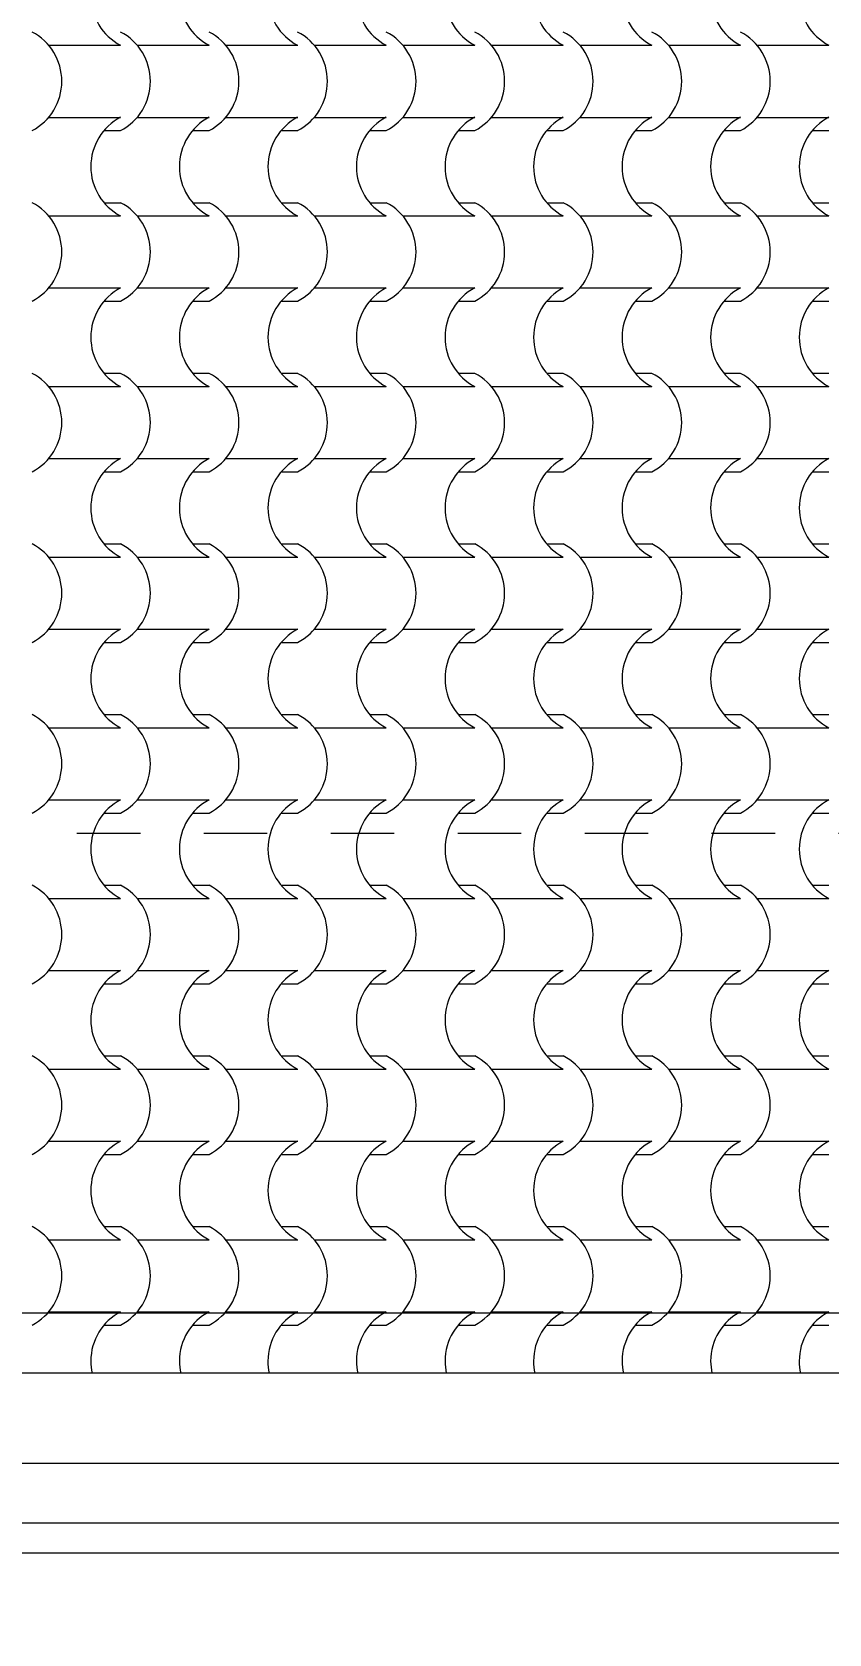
# Model space of a CAD drawing. Header units: metres. Extents: x -41 to 412, y -15 to 25.
# Drawn here: x 140.49 to 141.819, y 6.622 to 9.293 of the extents above; entities that cross this region are included whole.
import ezdxf

# ---------------------------------------------------------------- set-up
doc = ezdxf.new("R2010")
doc.units = ezdxf.units.M
doc.header["$MEASUREMENT"] = 0
doc.linetypes.add('Dashed', pattern=[0.211667, 0.105833, -0.105833])
for name, color, linetype in [('2D Drafting - General', 7, 'Continuous'), ('Dimensioning - General', 7, 'Continuous'), ('Interior - Furniture', 7, 'Continuous'), ('Shell - Roof', 7, 'Continuous')]:
    doc.layers.add(name, color=color, linetype=linetype)
doc.styles.add('GENERATED_STYLE_2', font='arial.ttf')
doc.dimstyles.new('GENERATED_STYLE__2', dxfattribs={"dimtxt": 0.1, "dimasz": 0.0475, "dimexe": 0.18, "dimexo": 0.2, "dimgap": 0.09, "dimtad": 3, "dimtih": 1, "dimtoh": 1, "dimzin": 0, "dimdsep": 46, "dimtxsty": 'GENERATED_STYLE_2', "dimblk": 'ARROWHEAD_2', "dimblk1": 'ARROWHEAD_2', "dimblk2": 'ARROWHEAD_2', "dimcen": 0.09, "dimclrd": 256, "dimclre": 256, "dimclrt": 5, "dimazin": 0, "dimtfac": 1, "dimtdec": 4, "dimtmove": 0, "dimatfit": 3, "dimfxl": 1, "dimtolj": 1, "dimtzin": 0, "dimarcsym": 0})

# ---------------------------------------------------------------- blocks, each defined once
blk = doc.blocks.new('*X48', base_point=(152.192, 0))
at = {"layer": 'Shell - Roof', "color": 23, "linetype": 'Continuous', "lineweight": 13, "true_color": 0xbf8080}
for p, q in [((140.5177, 9.2705), (140.5776, 9.2705)), ((140.5776, 9.2705), (140.6374, 9.2705)), ((140.6653, 9.2705), (140.7252, 9.2705)), ((140.7252, 9.2705), (140.7851, 9.2705)), ((140.813, 9.2705), (140.8728, 9.2705)), ((140.8728, 9.2705), (140.9327, 9.2705)), ((140.9606, 9.2705), (141.0205, 9.2705)), ((141.0205, 9.2705), (141.0803, 9.2705)), ((141.1082, 9.2705), (141.1681, 9.2705)), ((141.1681, 9.2705), (141.228, 9.2705)), ((141.2559, 9.2705), (141.3157, 9.2705)), ((141.3157, 9.2705), (141.3756, 9.2705)), ((141.4035, 9.2705), (141.4634, 9.2705)), ((141.4634, 9.2705), (141.5232, 9.2705)), ((141.5511, 9.2705), (141.611, 9.2705)), ((141.611, 9.2705), (141.6709, 9.2705)), ((141.6988, 9.2705), (141.7586, 9.2705)), ((141.7586, 9.2705), (141.8185, 9.2705)), ((140.5177, 9.1503), (140.5776, 9.1503)), ((140.5776, 9.1503), (140.6374, 9.1503)), ((140.6653, 9.1503), (140.7252, 9.1503)), ((140.7252, 9.1503), (140.7851, 9.1503)), ((140.813, 9.1503), (140.8728, 9.1503)), ((140.8728, 9.1503), (140.9327, 9.1503)), ((140.9606, 9.1503), (141.0205, 9.1503)), ((141.0205, 9.1503), (141.0803, 9.1503)), ((141.1082, 9.1503), (141.1681, 9.1503)), ((141.1681, 9.1503), (141.228, 9.1503)), ((141.2559, 9.1503), (141.3157, 9.1503)), ((141.3157, 9.1503), (141.3756, 9.1503)), ((141.4035, 9.1503), (141.4634, 9.1503)), ((141.4634, 9.1503), (141.5232, 9.1503)), ((141.5511, 9.1503), (141.611, 9.1503)), ((141.611, 9.1503), (141.6709, 9.1503)), ((141.6988, 9.1503), (141.7586, 9.1503)), ((141.7586, 9.1503), (141.8185, 9.1503)), ((140.6099, 9.1283), (140.6374, 9.1283)), ((140.7575, 9.1283), (140.7851, 9.1283)), ((140.9052, 9.1283), (140.9327, 9.1283)), ((141.0528, 9.1283), (141.0803, 9.1283)), ((141.2004, 9.1283), (141.228, 9.1283)), ((141.3481, 9.1283), (141.3756, 9.1283)), ((141.4957, 9.1283), (141.5232, 9.1283)), ((141.6433, 9.1283), (141.6709, 9.1283)), ((141.791, 9.1283), (141.8185, 9.1283)), ((140.6099, 9.008), (140.6374, 9.008)), ((140.7575, 9.008), (140.7851, 9.008)), ((140.9052, 9.008), (140.9327, 9.008)), ((141.0528, 9.008), (141.0803, 9.008)), ((141.2004, 9.008), (141.228, 9.008)), ((141.3481, 9.008), (141.3756, 9.008)), ((141.4957, 9.008), (141.5232, 9.008)), ((141.6433, 9.008), (141.6709, 9.008)), ((141.791, 9.008), (141.8185, 9.008)), ((140.5177, 8.986), (140.5776, 8.986)), ((140.5776, 8.986), (140.6374, 8.986)), ((140.6653, 8.986), (140.7252, 8.986)), ((140.7252, 8.986), (140.7851, 8.986)), ((140.813, 8.986), (140.8728, 8.986)), ((140.8728, 8.986), (140.9327, 8.986)), ((140.9606, 8.986), (141.0205, 8.986)), ((141.0205, 8.986), (141.0803, 8.986)), ((141.1082, 8.986), (141.1681, 8.986)), ((141.1681, 8.986), (141.228, 8.986)), ((141.2559, 8.986), (141.3157, 8.986)), ((141.3157, 8.986), (141.3756, 8.986)), ((141.4035, 8.986), (141.4634, 8.986)), ((141.4634, 8.986), (141.5232, 8.986)), ((141.5511, 8.986), (141.611, 8.986)), ((141.611, 8.986), (141.6709, 8.986)), ((141.6988, 8.986), (141.7586, 8.986)), ((141.7586, 8.986), (141.8185, 8.986)), ((140.5177, 8.8658), (140.5776, 8.8658)), ((140.5776, 8.8658), (140.6374, 8.8658)), ((140.6099, 8.8438), (140.6374, 8.8438)), ((140.6653, 8.8658), (140.7252, 8.8658)), ((140.7252, 8.8658), (140.7851, 8.8658)), ((140.7575, 8.8438), (140.7851, 8.8438)), ((140.813, 8.8658), (140.8728, 8.8658)), ((140.8728, 8.8658), (140.9327, 8.8658)), ((140.9052, 8.8438), (140.9327, 8.8438)), ((140.9606, 8.8658), (141.0205, 8.8658)), ((141.0205, 8.8658), (141.0803, 8.8658)), ((141.0528, 8.8438), (141.0803, 8.8438)), ((141.1082, 8.8658), (141.1681, 8.8658)), ((141.1681, 8.8658), (141.228, 8.8658)), ((141.2004, 8.8438), (141.228, 8.8438)), ((141.2559, 8.8658), (141.3157, 8.8658)), ((141.3157, 8.8658), (141.3756, 8.8658)), ((141.3481, 8.8438), (141.3756, 8.8438)), ((141.4035, 8.8658), (141.4634, 8.8658)), ((141.4634, 8.8658), (141.5232, 8.8658)), ((141.4957, 8.8438), (141.5232, 8.8438)), ((141.5511, 8.8658), (141.611, 8.8658)), ((141.611, 8.8658), (141.6709, 8.8658)), ((141.6433, 8.8438), (141.6709, 8.8438)), ((141.6988, 8.8658), (141.7586, 8.8658)), ((141.7586, 8.8658), (141.8185, 8.8658)), ((141.791, 8.8438), (141.8185, 8.8438)), ((140.6099, 8.7236), (140.6374, 8.7236)), ((140.7575, 8.7236), (140.7851, 8.7236)), ((140.9052, 8.7236), (140.9327, 8.7236)), ((141.0528, 8.7236), (141.0803, 8.7236)), ((141.2004, 8.7236), (141.228, 8.7236)), ((141.3481, 8.7236), (141.3756, 8.7236)), ((141.4957, 8.7236), (141.5232, 8.7236)), ((141.6433, 8.7236), (141.6709, 8.7236)), ((141.791, 8.7236), (141.8185, 8.7236)), ((140.5177, 8.7015), (140.5776, 8.7015)), ((140.5776, 8.7015), (140.6374, 8.7015)), ((140.6653, 8.7015), (140.7252, 8.7015)), ((140.7252, 8.7015), (140.7851, 8.7015)), ((140.813, 8.7015), (140.8728, 8.7015)), ((140.8728, 8.7015), (140.9327, 8.7015)), ((140.9606, 8.7015), (141.0205, 8.7015)), ((141.0205, 8.7015), (141.0803, 8.7015)), ((141.1082, 8.7015), (141.1681, 8.7015)), ((141.1681, 8.7015), (141.228, 8.7015)), ((141.2559, 8.7015), (141.3157, 8.7015)), ((141.3157, 8.7015), (141.3756, 8.7015)), ((141.4035, 8.7015), (141.4634, 8.7015)), ((141.4634, 8.7015), (141.5232, 8.7015)), ((141.5511, 8.7015), (141.611, 8.7015)), ((141.611, 8.7015), (141.6709, 8.7015)), ((141.6988, 8.7015), (141.7586, 8.7015)), ((141.7586, 8.7015), (141.8185, 8.7015)), ((140.5177, 8.5813), (140.5776, 8.5813)), ((140.5776, 8.5813), (140.6374, 8.5813)), ((140.6653, 8.5813), (140.7252, 8.5813)), ((140.7252, 8.5813), (140.7851, 8.5813)), ((140.813, 8.5813), (140.8728, 8.5813)), ((140.8728, 8.5813), (140.9327, 8.5813)), ((140.9606, 8.5813), (141.0205, 8.5813)), ((141.0205, 8.5813), (141.0803, 8.5813)), ((141.1082, 8.5813), (141.1681, 8.5813)), ((141.1681, 8.5813), (141.228, 8.5813)), ((141.2559, 8.5813), (141.3157, 8.5813)), ((141.3157, 8.5813), (141.3756, 8.5813)), ((141.4035, 8.5813), (141.4634, 8.5813)), ((141.4634, 8.5813), (141.5232, 8.5813)), ((141.5511, 8.5813), (141.611, 8.5813)), ((141.611, 8.5813), (141.6709, 8.5813)), ((141.6988, 8.5813), (141.7586, 8.5813)), ((141.7586, 8.5813), (141.8185, 8.5813)), ((140.6099, 8.5593), (140.6374, 8.5593)), ((140.7575, 8.5593), (140.7851, 8.5593)), ((140.9052, 8.5593), (140.9327, 8.5593)), ((141.0528, 8.5593), (141.0803, 8.5593)), ((141.2004, 8.5593), (141.228, 8.5593)), ((141.3481, 8.5593), (141.3756, 8.5593)), ((141.4957, 8.5593), (141.5232, 8.5593)), ((141.6433, 8.5593), (141.6709, 8.5593)), ((141.791, 8.5593), (141.8185, 8.5593)), ((140.5177, 8.4171), (140.5776, 8.4171)), ((140.5776, 8.4171), (140.6374, 8.4171)), ((140.6099, 8.4391), (140.6374, 8.4391)), ((140.6653, 8.4171), (140.7252, 8.4171)), ((140.7252, 8.4171), (140.7851, 8.4171)), ((140.7575, 8.4391), (140.7851, 8.4391)), ((140.813, 8.4171), (140.8728, 8.4171)), ((140.8728, 8.4171), (140.9327, 8.4171)), ((140.9052, 8.4391), (140.9327, 8.4391)), ((140.9606, 8.4171), (141.0205, 8.4171)), ((141.0205, 8.4171), (141.0803, 8.4171)), ((141.0528, 8.4391), (141.0803, 8.4391)), ((141.1082, 8.4171), (141.1681, 8.4171)), ((141.1681, 8.4171), (141.228, 8.4171)), ((141.2004, 8.4391), (141.228, 8.4391)), ((141.2559, 8.4171), (141.3157, 8.4171)), ((141.3157, 8.4171), (141.3756, 8.4171)), ((141.3481, 8.4391), (141.3756, 8.4391)), ((141.4035, 8.4171), (141.4634, 8.4171)), ((141.4634, 8.4171), (141.5232, 8.4171)), ((141.4957, 8.4391), (141.5232, 8.4391)), ((141.5511, 8.4171), (141.611, 8.4171)), ((141.611, 8.4171), (141.6709, 8.4171)), ((141.6433, 8.4391), (141.6709, 8.4391)), ((141.6988, 8.4171), (141.7586, 8.4171)), ((141.7586, 8.4171), (141.8185, 8.4171)), ((141.791, 8.4391), (141.8185, 8.4391)), ((140.5177, 8.2968), (140.5776, 8.2968)), ((140.5776, 8.2968), (140.6374, 8.2968)), ((140.6653, 8.2968), (140.7252, 8.2968)), ((140.7252, 8.2968), (140.7851, 8.2968)), ((140.813, 8.2968), (140.8728, 8.2968)), ((140.8728, 8.2968), (140.9327, 8.2968)), ((140.9606, 8.2968), (141.0205, 8.2968)), ((141.0205, 8.2968), (141.0803, 8.2968)), ((141.1082, 8.2968), (141.1681, 8.2968)), ((141.1681, 8.2968), (141.228, 8.2968)), ((141.2559, 8.2968), (141.3157, 8.2968)), ((141.3157, 8.2968), (141.3756, 8.2968)), ((141.4035, 8.2968), (141.4634, 8.2968)), ((141.4634, 8.2968), (141.5232, 8.2968)), ((141.5511, 8.2968), (141.611, 8.2968)), ((141.611, 8.2968), (141.6709, 8.2968)), ((141.6988, 8.2968), (141.7586, 8.2968)), ((141.7586, 8.2968), (141.8185, 8.2968)), ((140.6099, 8.2748), (140.6374, 8.2748)), ((140.7575, 8.2748), (140.7851, 8.2748)), ((140.9052, 8.2748), (140.9327, 8.2748)), ((141.0528, 8.2748), (141.0803, 8.2748)), ((141.2004, 8.2748), (141.228, 8.2748)), ((141.3481, 8.2748), (141.3756, 8.2748)), ((141.4957, 8.2748), (141.5232, 8.2748)), ((141.6433, 8.2748), (141.6709, 8.2748)), ((141.791, 8.2748), (141.8185, 8.2748)), ((140.6099, 8.1546), (140.6374, 8.1546)), ((140.7575, 8.1546), (140.7851, 8.1546)), ((140.9052, 8.1546), (140.9327, 8.1546)), ((141.0528, 8.1546), (141.0803, 8.1546)), ((141.2004, 8.1546), (141.228, 8.1546)), ((141.3481, 8.1546), (141.3756, 8.1546)), ((141.4957, 8.1546), (141.5232, 8.1546)), ((141.6433, 8.1546), (141.6709, 8.1546)), ((141.791, 8.1546), (141.8185, 8.1546)), ((140.5177, 8.1326), (140.5776, 8.1326)), ((140.5776, 8.1326), (140.6374, 8.1326)), ((140.6653, 8.1326), (140.7252, 8.1326)), ((140.7252, 8.1326), (140.7851, 8.1326)), ((140.813, 8.1326), (140.8728, 8.1326)), ((140.8728, 8.1326), (140.9327, 8.1326)), ((140.9606, 8.1326), (141.0205, 8.1326)), ((141.0205, 8.1326), (141.0803, 8.1326)), ((141.1082, 8.1326), (141.1681, 8.1326)), ((141.1681, 8.1326), (141.228, 8.1326)), ((141.2559, 8.1326), (141.3157, 8.1326)), ((141.3157, 8.1326), (141.3756, 8.1326)), ((141.4035, 8.1326), (141.4634, 8.1326)), ((141.4634, 8.1326), (141.5232, 8.1326)), ((141.5511, 8.1326), (141.611, 8.1326)), ((141.611, 8.1326), (141.6709, 8.1326)), ((141.6988, 8.1326), (141.7586, 8.1326)), ((141.7586, 8.1326), (141.8185, 8.1326)), ((140.5177, 8.0124), (140.5776, 8.0124)), ((140.5776, 8.0124), (140.6374, 8.0124)), ((140.6653, 8.0124), (140.7252, 8.0124)), ((140.7252, 8.0124), (140.7851, 8.0124)), ((140.813, 8.0124), (140.8728, 8.0124)), ((140.8728, 8.0124), (140.9327, 8.0124)), ((140.9606, 8.0124), (141.0205, 8.0124)), ((141.0205, 8.0124), (141.0803, 8.0124)), ((141.1082, 8.0124), (141.1681, 8.0124)), ((141.1681, 8.0124), (141.228, 8.0124)), ((141.2559, 8.0124), (141.3157, 8.0124)), ((141.3157, 8.0124), (141.3756, 8.0124)), ((141.4035, 8.0124), (141.4634, 8.0124)), ((141.4634, 8.0124), (141.5232, 8.0124)), ((141.5511, 8.0124), (141.611, 8.0124)), ((141.611, 8.0124), (141.6709, 8.0124)), ((141.6988, 8.0124), (141.7586, 8.0124)), ((141.7586, 8.0124), (141.8185, 8.0124)), ((140.6099, 7.9903), (140.6374, 7.9903)), ((140.7575, 7.9903), (140.7851, 7.9903)), ((140.9052, 7.9903), (140.9327, 7.9903)), ((141.0528, 7.9903), (141.0803, 7.9903)), ((141.2004, 7.9903), (141.228, 7.9903)), ((141.3481, 7.9903), (141.3756, 7.9903)), ((141.4957, 7.9903), (141.5232, 7.9903)), ((141.6433, 7.9903), (141.6709, 7.9903)), ((141.791, 7.9903), (141.8185, 7.9903)), ((140.6099, 7.8701), (140.6374, 7.8701)), ((140.7575, 7.8701), (140.7851, 7.8701)), ((140.9052, 7.8701), (140.9327, 7.8701)), ((141.0528, 7.8701), (141.0803, 7.8701)), ((141.2004, 7.8701), (141.228, 7.8701)), ((141.3481, 7.8701), (141.3756, 7.8701)), ((141.4957, 7.8701), (141.5232, 7.8701)), ((141.6433, 7.8701), (141.6709, 7.8701)), ((141.791, 7.8701), (141.8185, 7.8701)), ((140.5177, 7.8481), (140.5776, 7.8481)), ((140.5776, 7.8481), (140.6374, 7.8481)), ((140.6653, 7.8481), (140.7252, 7.8481)), ((140.7252, 7.8481), (140.7851, 7.8481)), ((140.813, 7.8481), (140.8728, 7.8481)), ((140.8728, 7.8481), (140.9327, 7.8481)), ((140.9606, 7.8481), (141.0205, 7.8481)), ((141.0205, 7.8481), (141.0803, 7.8481)), ((141.1082, 7.8481), (141.1681, 7.8481)), ((141.1681, 7.8481), (141.228, 7.8481)), ((141.2559, 7.8481), (141.3157, 7.8481)), ((141.3157, 7.8481), (141.3756, 7.8481)), ((141.4035, 7.8481), (141.4634, 7.8481)), ((141.4634, 7.8481), (141.5232, 7.8481)), ((141.5511, 7.8481), (141.611, 7.8481)), ((141.611, 7.8481), (141.6709, 7.8481)), ((141.6988, 7.8481), (141.7586, 7.8481)), ((141.7586, 7.8481), (141.8185, 7.8481)), ((140.5177, 7.7279), (140.5776, 7.7279)), ((140.5776, 7.7279), (140.6374, 7.7279)), ((140.6653, 7.7279), (140.7252, 7.7279)), ((140.7252, 7.7279), (140.7851, 7.7279)), ((140.813, 7.7279), (140.8728, 7.7279)), ((140.8728, 7.7279), (140.9327, 7.7279)), ((140.9606, 7.7279), (141.0205, 7.7279)), ((141.0205, 7.7279), (141.0803, 7.7279)), ((141.1082, 7.7279), (141.1681, 7.7279)), ((141.1681, 7.7279), (141.228, 7.7279)), ((141.2559, 7.7279), (141.3157, 7.7279)), ((141.3157, 7.7279), (141.3756, 7.7279)), ((141.4035, 7.7279), (141.4634, 7.7279)), ((141.4634, 7.7279), (141.5232, 7.7279)), ((141.5511, 7.7279), (141.611, 7.7279)), ((141.611, 7.7279), (141.6709, 7.7279)), ((141.6988, 7.7279), (141.7586, 7.7279)), ((141.7586, 7.7279), (141.8185, 7.7279)), ((140.6099, 7.7059), (140.6374, 7.7059)), ((140.7575, 7.7059), (140.7851, 7.7059)), ((140.9052, 7.7059), (140.9327, 7.7059)), ((141.0528, 7.7059), (141.0803, 7.7059)), ((141.2004, 7.7059), (141.228, 7.7059)), ((141.3481, 7.7059), (141.3756, 7.7059)), ((141.4957, 7.7059), (141.5232, 7.7059)), ((141.6433, 7.7059), (141.6709, 7.7059)), ((141.791, 7.7059), (141.8185, 7.7059)), ((140.6099, 7.5856), (140.6374, 7.5856)), ((140.7575, 7.5856), (140.7851, 7.5856)), ((140.9052, 7.5856), (140.9327, 7.5856)), ((141.0528, 7.5856), (141.0803, 7.5856)), ((141.2004, 7.5856), (141.228, 7.5856)), ((141.3481, 7.5856), (141.3756, 7.5856)), ((141.4957, 7.5856), (141.5232, 7.5856)), ((141.6433, 7.5856), (141.6709, 7.5856)), ((141.791, 7.5856), (141.8185, 7.5856)), ((140.5177, 7.5636), (140.5776, 7.5636)), ((140.5776, 7.5636), (140.6374, 7.5636)), ((140.6653, 7.5636), (140.7252, 7.5636)), ((140.7252, 7.5636), (140.7851, 7.5636)), ((140.813, 7.5636), (140.8728, 7.5636)), ((140.8728, 7.5636), (140.9327, 7.5636)), ((140.9606, 7.5636), (141.0205, 7.5636)), ((141.0205, 7.5636), (141.0803, 7.5636)), ((141.1082, 7.5636), (141.1681, 7.5636)), ((141.1681, 7.5636), (141.228, 7.5636)), ((141.2559, 7.5636), (141.3157, 7.5636)), ((141.3157, 7.5636), (141.3756, 7.5636)), ((141.4035, 7.5636), (141.4634, 7.5636)), ((141.4634, 7.5636), (141.5232, 7.5636)), ((141.5511, 7.5636), (141.611, 7.5636)), ((141.611, 7.5636), (141.6709, 7.5636)), ((141.6988, 7.5636), (141.7586, 7.5636)), ((141.7586, 7.5636), (141.8185, 7.5636)), ((140.5177, 7.4434), (140.5776, 7.4434)), ((140.5776, 7.4434), (140.6374, 7.4434)), ((140.6653, 7.4434), (140.7252, 7.4434)), ((140.7252, 7.4434), (140.7851, 7.4434)), ((140.813, 7.4434), (140.8728, 7.4434)), ((140.8728, 7.4434), (140.9327, 7.4434)), ((140.9606, 7.4434), (141.0205, 7.4434)), ((141.0205, 7.4434), (141.0803, 7.4434)), ((141.1082, 7.4434), (141.1681, 7.4434)), ((141.1681, 7.4434), (141.228, 7.4434)), ((141.2559, 7.4434), (141.3157, 7.4434)), ((141.3157, 7.4434), (141.3756, 7.4434)), ((141.4035, 7.4434), (141.4634, 7.4434)), ((141.4634, 7.4434), (141.5232, 7.4434)), ((141.5511, 7.4434), (141.611, 7.4434)), ((141.611, 7.4434), (141.6709, 7.4434)), ((141.6988, 7.4434), (141.7586, 7.4434)), ((141.7586, 7.4434), (141.8185, 7.4434)), ((140.6099, 7.4214), (140.6374, 7.4214)), ((140.7575, 7.4214), (140.7851, 7.4214)), ((140.9052, 7.4214), (140.9327, 7.4214)), ((141.0528, 7.4214), (141.0803, 7.4214)), ((141.2004, 7.4214), (141.228, 7.4214)), ((141.3481, 7.4214), (141.3756, 7.4214)), ((141.4957, 7.4214), (141.5232, 7.4214)), ((141.6433, 7.4214), (141.6709, 7.4214)), ((141.791, 7.4214), (141.8185, 7.4214)), ((140.6099, 7.3012), (140.6374, 7.3012)), ((140.7575, 7.3012), (140.7851, 7.3012)), ((140.9052, 7.3012), (140.9327, 7.3012)), ((141.0528, 7.3012), (141.0803, 7.3012)), ((141.2004, 7.3012), (141.228, 7.3012)), ((141.3481, 7.3012), (141.3756, 7.3012)), ((141.4957, 7.3012), (141.5232, 7.3012)), ((141.6433, 7.3012), (141.6709, 7.3012)), ((141.791, 7.3012), (141.8185, 7.3012)), ((140.5177, 7.2791), (140.5776, 7.2791)), ((140.5776, 7.2791), (140.6374, 7.2791)), ((140.6653, 7.2791), (140.7252, 7.2791)), ((140.7252, 7.2791), (140.7851, 7.2791)), ((140.813, 7.2791), (140.8728, 7.2791)), ((140.8728, 7.2791), (140.9327, 7.2791)), ((140.9606, 7.2791), (141.0205, 7.2791)), ((141.0205, 7.2791), (141.0803, 7.2791)), ((141.1082, 7.2791), (141.1681, 7.2791)), ((141.1681, 7.2791), (141.228, 7.2791)), ((141.2559, 7.2791), (141.3157, 7.2791)), ((141.3157, 7.2791), (141.3756, 7.2791)), ((141.4035, 7.2791), (141.4634, 7.2791)), ((141.4634, 7.2791), (141.5232, 7.2791)), ((141.5511, 7.2791), (141.611, 7.2791)), ((141.611, 7.2791), (141.6709, 7.2791)), ((141.6988, 7.2791), (141.7586, 7.2791)), ((141.7586, 7.2791), (141.8185, 7.2791)), ((140.5177, 7.1589), (140.5776, 7.1589)), ((140.5776, 7.1589), (140.6374, 7.1589)), ((140.6653, 7.1589), (140.7252, 7.1589)), ((140.7252, 7.1589), (140.7851, 7.1589)), ((140.813, 7.1589), (140.8728, 7.1589)), ((140.8728, 7.1589), (140.9327, 7.1589)), ((140.9606, 7.1589), (141.0205, 7.1589)), ((141.0205, 7.1589), (141.0803, 7.1589)), ((141.1082, 7.1589), (141.1681, 7.1589)), ((141.1681, 7.1589), (141.228, 7.1589)), ((141.2559, 7.1589), (141.3157, 7.1589)), ((141.3157, 7.1589), (141.3756, 7.1589)), ((141.4035, 7.1589), (141.4634, 7.1589)), ((141.4634, 7.1589), (141.5232, 7.1589)), ((141.5511, 7.1589), (141.611, 7.1589)), ((141.611, 7.1589), (141.6709, 7.1589)), ((141.6988, 7.1589), (141.7586, 7.1589)), ((141.7586, 7.1589), (141.8185, 7.1589)), ((140.6099, 7.1369), (140.6374, 7.1369)), ((140.7575, 7.1369), (140.7851, 7.1369)), ((140.9052, 7.1369), (140.9327, 7.1369)), ((141.0528, 7.1369), (141.0803, 7.1369)), ((141.2004, 7.1369), (141.228, 7.1369)), ((141.3481, 7.1369), (141.3756, 7.1369)), ((141.4957, 7.1369), (141.5232, 7.1369)), ((141.6433, 7.1369), (141.6709, 7.1369)), ((141.791, 7.1369), (141.8185, 7.1369))]:
    blk.add_line(p, q, dxfattribs=at)
for centre, major_axis, start_param, end_param in [((140.6786, 9.3529), (0, 0.0925), 1.573772, 2.670554), ((140.8263, 9.3529), (0, 0.0925), 1.573772, 2.670554), ((140.9739, 9.3529), (0, 0.0925), 1.573772, 2.670554), ((141.1215, 9.3529), (0, 0.0925), 1.573772, 2.670554), ((141.2692, 9.3529), (0, 0.0925), 1.573772, 2.670554), ((141.4168, 9.3529), (0, 0.0925), 1.573772, 2.670554), ((141.5644, 9.3529), (0, 0.0925), 1.573772, 2.670554), ((141.7121, 9.3529), (0, 0.0925), 1.573772, 2.670554), ((141.8597, 9.3529), (0, 0.0925), 1.573772, 2.670554), ((140.4492, 9.2104), (0, 0.0919), 3.607672, 5.817106), ((140.5969, 9.2104), (0, 0.0919), 3.607672, 5.817106), ((140.7445, 9.2104), (0, 0.0919), 3.607672, 5.817106), ((140.8921, 9.2104), (0, 0.0919), 3.607672, 5.817106), ((141.0398, 9.2104), (0, 0.0919), 3.607672, 5.817106), ((141.1874, 9.2104), (0, 0.0919), 3.607672, 5.817106), ((141.335, 9.2104), (0, 0.0919), 3.607672, 5.817106), ((141.4827, 9.2104), (0, 0.0919), 3.607672, 5.817106), ((141.6303, 9.2104), (0, 0.0919), 3.607672, 5.817106), ((140.6786, 9.0679), (0, 0.0925), 0.471039, 1.56782), ((140.8263, 9.0679), (0, 0.0925), 0.471039, 1.56782), ((140.9739, 9.0679), (0, 0.0925), 0.471039, 1.56782), ((141.1215, 9.0679), (0, 0.0925), 0.471039, 1.56782), ((141.2692, 9.0679), (0, 0.0925), 0.471039, 1.56782), ((141.4168, 9.0679), (0, 0.0925), 0.471039, 1.56782), ((141.5644, 9.0679), (0, 0.0925), 0.471039, 1.56782), ((141.7121, 9.0679), (0, 0.0925), 0.471039, 1.56782), ((141.8597, 9.0679), (0, 0.0925), 0.471039, 1.56782), ((140.6786, 9.0684), (0, 0.0925), 1.573772, 2.670554), ((140.8263, 9.0684), (0, 0.0925), 1.573772, 2.670554), ((140.9739, 9.0684), (0, 0.0925), 1.573772, 2.670554), ((141.1215, 9.0684), (0, 0.0925), 1.573772, 2.670554), ((141.2692, 9.0684), (0, 0.0925), 1.573772, 2.670554), ((141.4168, 9.0684), (0, 0.0925), 1.573772, 2.670554), ((141.5644, 9.0684), (0, 0.0925), 1.573772, 2.670554), ((141.7121, 9.0684), (0, 0.0925), 1.573772, 2.670554), ((141.8597, 9.0684), (0, 0.0925), 1.573772, 2.670554), ((140.4492, 8.9259), (0, 0.0919), 3.607672, 5.817106), ((140.5969, 8.9259), (0, 0.0919), 3.607672, 5.817106), ((140.7445, 8.9259), (0, 0.0919), 3.607672, 5.817106), ((140.8921, 8.9259), (0, 0.0919), 3.607672, 5.817106), ((141.0398, 8.9259), (0, 0.0919), 3.607672, 5.817106), ((141.1874, 8.9259), (0, 0.0919), 3.607672, 5.817106), ((141.335, 8.9259), (0, 0.0919), 3.607672, 5.817106), ((141.4827, 8.9259), (0, 0.0919), 3.607672, 5.817106), ((141.6303, 8.9259), (0, 0.0919), 3.607672, 5.817106), ((140.6786, 8.7834), (0, 0.0925), 0.471039, 1.56782), ((140.8263, 8.7834), (0, 0.0925), 0.471039, 1.56782), ((140.9739, 8.7834), (0, 0.0925), 0.471039, 1.56782), ((141.1215, 8.7834), (0, 0.0925), 0.471039, 1.56782), ((141.2692, 8.7834), (0, 0.0925), 0.471039, 1.56782), ((141.4168, 8.7834), (0, 0.0925), 0.471039, 1.56782), ((141.5644, 8.7834), (0, 0.0925), 0.471039, 1.56782), ((141.7121, 8.7834), (0, 0.0925), 0.471039, 1.56782), ((141.8597, 8.7834), (0, 0.0925), 0.471039, 1.56782), ((140.6786, 8.7839), (0, 0.0925), 1.573772, 2.670554), ((140.8263, 8.7839), (0, 0.0925), 1.573772, 2.670554), ((140.9739, 8.7839), (0, 0.0925), 1.573772, 2.670554), ((141.1215, 8.7839), (0, 0.0925), 1.573772, 2.670554), ((141.2692, 8.7839), (0, 0.0925), 1.573772, 2.670554), ((141.4168, 8.7839), (0, 0.0925), 1.573772, 2.670554), ((141.5644, 8.7839), (0, 0.0925), 1.573772, 2.670554), ((141.7121, 8.7839), (0, 0.0925), 1.573772, 2.670554), ((141.8597, 8.7839), (0, 0.0925), 1.573772, 2.670554), ((140.4492, 8.6414), (0, 0.0919), 3.607672, 5.817106), ((140.5969, 8.6414), (0, 0.0919), 3.607672, 5.817106), ((140.7445, 8.6414), (0, 0.0919), 3.607672, 5.817106), ((140.8921, 8.6414), (0, 0.0919), 3.607672, 5.817106), ((141.0398, 8.6414), (0, 0.0919), 3.607672, 5.817106), ((141.1874, 8.6414), (0, 0.0919), 3.607672, 5.817106), ((141.335, 8.6414), (0, 0.0919), 3.607672, 5.817106), ((141.4827, 8.6414), (0, 0.0919), 3.607672, 5.817106), ((141.6303, 8.6414), (0, 0.0919), 3.607672, 5.817106), ((140.6786, 8.4989), (0, 0.0925), 0.471039, 1.56782), ((140.8263, 8.4989), (0, 0.0925), 0.471039, 1.56782), ((140.9739, 8.4989), (0, 0.0925), 0.471039, 1.56782), ((141.1215, 8.4989), (0, 0.0925), 0.471039, 1.56782), ((141.2692, 8.4989), (0, 0.0925), 0.471039, 1.56782), ((141.4168, 8.4989), (0, 0.0925), 0.471039, 1.56782), ((141.5644, 8.4989), (0, 0.0925), 0.471039, 1.56782), ((141.7121, 8.4989), (0, 0.0925), 0.471039, 1.56782), ((141.8597, 8.4989), (0, 0.0925), 0.471039, 1.56782), ((140.6786, 8.4995), (0, 0.0925), 1.573772, 2.670554), ((140.8263, 8.4995), (0, 0.0925), 1.573772, 2.670554), ((140.9739, 8.4995), (0, 0.0925), 1.573772, 2.670554), ((141.1215, 8.4995), (0, 0.0925), 1.573772, 2.670554), ((141.2692, 8.4995), (0, 0.0925), 1.573772, 2.670554), ((141.4168, 8.4995), (0, 0.0925), 1.573772, 2.670554), ((141.5644, 8.4995), (0, 0.0925), 1.573772, 2.670554), ((141.7121, 8.4995), (0, 0.0925), 1.573772, 2.670554), ((141.8597, 8.4995), (0, 0.0925), 1.573772, 2.670554), ((140.4492, 8.357), (0, 0.0919), 3.607672, 5.817106), ((140.5969, 8.357), (0, 0.0919), 3.607672, 5.817106), ((140.7445, 8.357), (0, 0.0919), 3.607672, 5.817106), ((140.8921, 8.357), (0, 0.0919), 3.607672, 5.817106), ((141.0398, 8.357), (0, 0.0919), 3.607672, 5.817106), ((141.1874, 8.357), (0, 0.0919), 3.607672, 5.817106), ((141.335, 8.357), (0, 0.0919), 3.607672, 5.817106), ((141.4827, 8.357), (0, 0.0919), 3.607672, 5.817106), ((141.6303, 8.357), (0, 0.0919), 3.607672, 5.817106), ((140.6786, 8.2144), (0, 0.0925), 0.471039, 1.56782), ((140.8263, 8.2144), (0, 0.0925), 0.471039, 1.56782), ((140.9739, 8.2144), (0, 0.0925), 0.471039, 1.56782), ((141.1215, 8.2144), (0, 0.0925), 0.471039, 1.56782), ((141.2692, 8.2144), (0, 0.0925), 0.471039, 1.56782), ((141.4168, 8.2144), (0, 0.0925), 0.471039, 1.56782), ((141.5644, 8.2144), (0, 0.0925), 0.471039, 1.56782), ((141.7121, 8.2144), (0, 0.0925), 0.471039, 1.56782), ((141.8597, 8.2144), (0, 0.0925), 0.471039, 1.56782), ((140.6786, 8.215), (0, 0.0925), 1.573772, 2.670554), ((140.8263, 8.215), (0, 0.0925), 1.573772, 2.670554), ((140.9739, 8.215), (0, 0.0925), 1.573772, 2.670554), ((141.1215, 8.215), (0, 0.0925), 1.573772, 2.670554), ((141.2692, 8.215), (0, 0.0925), 1.573772, 2.670554), ((141.4168, 8.215), (0, 0.0925), 1.573772, 2.670554), ((141.5644, 8.215), (0, 0.0925), 1.573772, 2.670554), ((141.7121, 8.215), (0, 0.0925), 1.573772, 2.670554), ((141.8597, 8.215), (0, 0.0925), 1.573772, 2.670554), ((140.4492, 8.0725), (0, 0.0919), 3.607672, 5.817106), ((140.5969, 8.0725), (0, 0.0919), 3.607672, 5.817106), ((140.7445, 8.0725), (0, 0.0919), 3.607672, 5.817106), ((140.8921, 8.0725), (0, 0.0919), 3.607672, 5.817106), ((141.0398, 8.0725), (0, 0.0919), 3.607672, 5.817106), ((141.1874, 8.0725), (0, 0.0919), 3.607672, 5.817106), ((141.335, 8.0725), (0, 0.0919), 3.607672, 5.817106), ((141.4827, 8.0725), (0, 0.0919), 3.607672, 5.817106), ((141.6303, 8.0725), (0, 0.0919), 3.607672, 5.817106), ((140.6786, 7.93), (0, 0.0925), 0.471039, 1.56782), ((140.8263, 7.93), (0, 0.0925), 0.471039, 1.56782), ((140.9739, 7.93), (0, 0.0925), 0.471039, 1.56782), ((141.1215, 7.93), (0, 0.0925), 0.471039, 1.56782), ((141.2692, 7.93), (0, 0.0925), 0.471039, 1.56782), ((141.4168, 7.93), (0, 0.0925), 0.471039, 1.56782), ((141.5644, 7.93), (0, 0.0925), 0.471039, 1.56782), ((141.7121, 7.93), (0, 0.0925), 0.471039, 1.56782), ((141.8597, 7.93), (0, 0.0925), 0.471039, 1.56782), ((140.6786, 7.9305), (0, 0.0925), 1.573772, 2.670554), ((140.8263, 7.9305), (0, 0.0925), 1.573772, 2.670554), ((140.9739, 7.9305), (0, 0.0925), 1.573772, 2.670554), ((141.1215, 7.9305), (0, 0.0925), 1.573772, 2.670554), ((141.2692, 7.9305), (0, 0.0925), 1.573772, 2.670554), ((141.4168, 7.9305), (0, 0.0925), 1.573772, 2.670554), ((141.5644, 7.9305), (0, 0.0925), 1.573772, 2.670554), ((141.7121, 7.9305), (0, 0.0925), 1.573772, 2.670554), ((141.8597, 7.9305), (0, 0.0925), 1.573772, 2.670554), ((140.4492, 7.788), (0, 0.0919), 3.607672, 5.817106), ((140.5969, 7.788), (0, 0.0919), 3.607672, 5.817106), ((140.7445, 7.788), (0, 0.0919), 3.607672, 5.817106), ((140.8921, 7.788), (0, 0.0919), 3.607672, 5.817106), ((141.0398, 7.788), (0, 0.0919), 3.607672, 5.817106), ((141.1874, 7.788), (0, 0.0919), 3.607672, 5.817106), ((141.335, 7.788), (0, 0.0919), 3.607672, 5.817106), ((141.4827, 7.788), (0, 0.0919), 3.607672, 5.817106), ((141.6303, 7.788), (0, 0.0919), 3.607672, 5.817106), ((140.6786, 7.6455), (0, 0.0925), 0.471039, 1.56782), ((140.8263, 7.6455), (0, 0.0925), 0.471039, 1.56782), ((140.9739, 7.6455), (0, 0.0925), 0.471039, 1.56782), ((141.1215, 7.6455), (0, 0.0925), 0.471039, 1.56782), ((141.2692, 7.6455), (0, 0.0925), 0.471039, 1.56782), ((141.4168, 7.6455), (0, 0.0925), 0.471039, 1.56782), ((141.5644, 7.6455), (0, 0.0925), 0.471039, 1.56782), ((141.7121, 7.6455), (0, 0.0925), 0.471039, 1.56782), ((141.8597, 7.6455), (0, 0.0925), 0.471039, 1.56782), ((140.6786, 7.646), (0, 0.0925), 1.573772, 2.670554), ((140.8263, 7.646), (0, 0.0925), 1.573772, 2.670554), ((140.9739, 7.646), (0, 0.0925), 1.573772, 2.670554), ((141.1215, 7.646), (0, 0.0925), 1.573772, 2.670554), ((141.2692, 7.646), (0, 0.0925), 1.573772, 2.670554), ((141.4168, 7.646), (0, 0.0925), 1.573772, 2.670554), ((141.5644, 7.646), (0, 0.0925), 1.573772, 2.670554), ((141.7121, 7.646), (0, 0.0925), 1.573772, 2.670554), ((141.8597, 7.646), (0, 0.0925), 1.573772, 2.670554), ((140.4492, 7.5035), (0, 0.0919), 3.607672, 5.817106), ((140.5969, 7.5035), (0, 0.0919), 3.607672, 5.817106), ((140.7445, 7.5035), (0, 0.0919), 3.607672, 5.817106), ((140.8921, 7.5035), (0, 0.0919), 3.607672, 5.817106), ((141.0398, 7.5035), (0, 0.0919), 3.607672, 5.817106), ((141.1874, 7.5035), (0, 0.0919), 3.607672, 5.817106), ((141.335, 7.5035), (0, 0.0919), 3.607672, 5.817106), ((141.4827, 7.5035), (0, 0.0919), 3.607672, 5.817106), ((141.6303, 7.5035), (0, 0.0919), 3.607672, 5.817106), ((140.6786, 7.361), (0, 0.0925), 0.471039, 1.56782), ((140.8263, 7.361), (0, 0.0925), 0.471039, 1.56782), ((140.9739, 7.361), (0, 0.0925), 0.471039, 1.56782), ((141.1215, 7.361), (0, 0.0925), 0.471039, 1.56782), ((141.2692, 7.361), (0, 0.0925), 0.471039, 1.56782), ((141.4168, 7.361), (0, 0.0925), 0.471039, 1.56782), ((141.5644, 7.361), (0, 0.0925), 0.471039, 1.56782), ((141.7121, 7.361), (0, 0.0925), 0.471039, 1.56782), ((141.8597, 7.361), (0, 0.0925), 0.471039, 1.56782), ((140.6786, 7.3615), (0, 0.0925), 1.573772, 2.670554), ((140.8263, 7.3615), (0, 0.0925), 1.573772, 2.670554), ((140.9739, 7.3615), (0, 0.0925), 1.573772, 2.670554), ((141.1215, 7.3615), (0, 0.0925), 1.573772, 2.670554), ((141.2692, 7.3615), (0, 0.0925), 1.573772, 2.670554), ((141.4168, 7.3615), (0, 0.0925), 1.573772, 2.670554), ((141.5644, 7.3615), (0, 0.0925), 1.573772, 2.670554), ((141.7121, 7.3615), (0, 0.0925), 1.573772, 2.670554), ((141.8597, 7.3615), (0, 0.0925), 1.573772, 2.670554), ((140.4492, 7.219), (0, 0.0919), 3.607672, 5.817106), ((140.5969, 7.219), (0, 0.0919), 3.607672, 5.817106), ((140.7445, 7.219), (0, 0.0919), 3.607672, 5.817106), ((140.8921, 7.219), (0, 0.0919), 3.607672, 5.817106), ((141.0398, 7.219), (0, 0.0919), 3.607672, 5.817106), ((141.1874, 7.219), (0, 0.0919), 3.607672, 5.817106), ((141.335, 7.219), (0, 0.0919), 3.607672, 5.817106), ((141.4827, 7.219), (0, 0.0919), 3.607672, 5.817106), ((141.6303, 7.219), (0, 0.0919), 3.607672, 5.817106), ((140.6786, 7.0765), (0, 0.0925), 0.471039, 1.56782), ((140.8263, 7.0765), (0, 0.0925), 0.471039, 1.56782), ((140.9739, 7.0765), (0, 0.0925), 0.471039, 1.56782), ((141.1215, 7.0765), (0, 0.0925), 0.471039, 1.56782), ((141.2692, 7.0765), (0, 0.0925), 0.471039, 1.56782), ((141.4168, 7.0765), (0, 0.0925), 0.471039, 1.56782), ((141.5644, 7.0765), (0, 0.0925), 0.471039, 1.56782), ((141.7121, 7.0765), (0, 0.0925), 0.471039, 1.56782), ((141.8597, 7.0765), (0, 0.0925), 0.471039, 1.56782), ((140.6786, 7.0771), (0, 0.0925), 1.573772, 1.790531), ((140.8263, 7.0771), (0, 0.0925), 1.573772, 1.790531), ((140.9739, 7.0771), (0, 0.0925), 1.573772, 1.790531), ((141.1215, 7.0771), (0, 0.0925), 1.573772, 1.790531), ((141.2692, 7.0771), (0, 0.0925), 1.573772, 1.790531), ((141.4168, 7.0771), (0, 0.0925), 1.573772, 1.790531), ((141.5644, 7.0771), (0, 0.0925), 1.573772, 1.790531), ((141.7121, 7.0771), (0, 0.0925), 1.573772, 1.790531), ((141.8597, 7.0771), (0, 0.0925), 1.573772, 1.790531)]:
    blk.add_ellipse(centre, major_axis=major_axis, ratio=0.982018, start_param=start_param, end_param=end_param, dxfattribs=at)
blk = doc.blocks.new('*D55', base_point=(152.192, 0))
at = {"layer": 'Dimensioning - General', "color": 151, "linetype": 'Continuous', "lineweight": 20, "true_color": 0x80c2ff, "transparency": 16777216}
for p, q in [((138.4546, 6.5018), (138.4546, 6.7486)), ((142.1996, 6.5018), (142.1996, 6.7486)), ((138.4546, 6.5486), (142.1996, 6.5486)), ((142.1996, 6.5486), (142.2302, 6.5486))]:
    blk.add_line(p, q, dxfattribs=at)
at = {"layer": 'Dimensioning - General', "color": 7, "linetype": 'Continuous', "lineweight": 60, "transparency": 16777216}
for p, q in [((138.4727, 6.5799), (138.4366, 6.5174)), ((142.1816, 6.5174), (142.2177, 6.5799))]:
    blk.add_line(p, q, dxfattribs=at)
at = {"layer": 'Dimensioning - General', "color": 5, "lineweight": 25, "transparency": 16777216, "insert": (140.1941, 6.4286), "char_height": 0.1, "attachment_point": 7, "style": 'GENERATED_STYLE_2'}
blk.add_mtext('\\A1;3.75', dxfattribs=at)
blk = doc.blocks.new('ARROWHEAD_2')
at = {"color": 0, "linetype": 'Continuous', "lineweight": 0}
for p, q in [((-0.378, -0.655), (0.378, 0.655)), ((0, 0), (-1, 0))]:
    blk.add_line(p, q, dxfattribs=at)
blk = doc.blocks.new('*D57', base_point=(152.192, 0))
at = {"layer": 'Dimensioning - General', "color": 151, "linetype": 'Continuous', "lineweight": 20, "true_color": 0x80c2ff, "transparency": 16777216}
for p, q in [((137.3296, 6.76), (137.3296, 7.0069)), ((143.1496, 6.76), (143.1496, 7.0069)), ((137.3296, 6.8069), (143.1496, 6.8069)), ((143.1496, 6.8069), (143.1802, 6.8069))]:
    blk.add_line(p, q, dxfattribs=at)
at = {"layer": 'Dimensioning - General', "color": 7, "linetype": 'Continuous', "lineweight": 60, "transparency": 16777216}
for p, q in [((137.3477, 6.8382), (137.3116, 6.7757)), ((143.1316, 6.7757), (143.1677, 6.8382))]:
    blk.add_line(p, q, dxfattribs=at)
at = {"layer": 'Dimensioning - General', "color": 5, "lineweight": 25, "transparency": 16777216, "insert": (140.1066, 6.6869), "char_height": 0.1, "attachment_point": 7, "style": 'GENERATED_STYLE_2'}
blk.add_mtext('\\A1;5.82', dxfattribs=at)

msp = doc.modelspace()

# ---------------------------------------------------------------- linework, layer by layer
at = {"layer": '2D Drafting - General', "color": 7, "linetype": 'Dashed', "lineweight": 13}
msp.add_lwpolyline([(132.3096, 17.9069), (132.3096, 7.9569), (142.3496, 7.9569), (142.3496, 17.0069), (137.3996, 17.0069), (137.3996, 17.9069), (137.2496, 17.9069), (137.2496, 17.0069), (132.4596, 17.0069), (132.4596, 17.9069)], close=True, dxfattribs=at)
at = {"layer": 'Interior - Furniture', "color": 7, "linetype": 'Continuous', "lineweight": 13}
for p, q in [((143.0496, 7.1569), (129.0177, 7.1569)), ((129.0177, 6.9069), (143.0496, 6.9069)), ((128.9677, 6.7568), (143.1496, 6.7572))]:
    msp.add_line(p, q, dxfattribs=at)
at = {"layer": 'Interior - Furniture', "color": 251, "linetype": 'Continuous', "lineweight": 20, "true_color": 0x6a6a6a}
msp.add_line((131.5096, 6.7569), (143.1496, 6.7569), dxfattribs=at)
at = {"layer": 'Shell - Roof', "color": 23, "linetype": 'Continuous', "lineweight": 13, "true_color": 0xbf8080, "flags": 128}
msp.add_lwpolyline([(143.1496, 7.0569), (137.3296, 7.0569), (131.5096, 7.0569)], dxfattribs=at)

# ---------------------------------------------------------------- block references
at = {"layer": 'Shell - Roof', "color": 23, "linetype": 'Continuous', "lineweight": 13, "true_color": 0xbf8080}
msp.add_blockref('*X48', (152.192, 0), dxfattribs=at)

# ---------------------------------------------------------------- dimensions: what is measured, and where the dimension line sits
at = {"layer": 'Dimensioning - General', "color": 151, "linetype": 'Continuous', "lineweight": 20, "true_color": 0x80c2ff}
for base, p1, p2, picture, middle in [((143.1496, 6.8069), (137.3296, 7.0569), (143.1496, 7.0569), '*D57', (140.2365, 6.7369)), ((142.1996434734, 6.5486360673), (138.4546434734, 6.956908434), (142.1996434734, 6.956908434), '*D55', (140.3239969745, 6.4786360655))]:
    dim = msp.add_linear_dim(base=base, p1=p1, p2=p2, dimstyle='GENERATED_STYLE__2', dxfattribs=at)
    dim.commit()
    dim.dimension.update_dxf_attribs({"geometry": picture, "text_midpoint": middle, "dimtype": 160})

doc.saveas('drawing.dxf')
